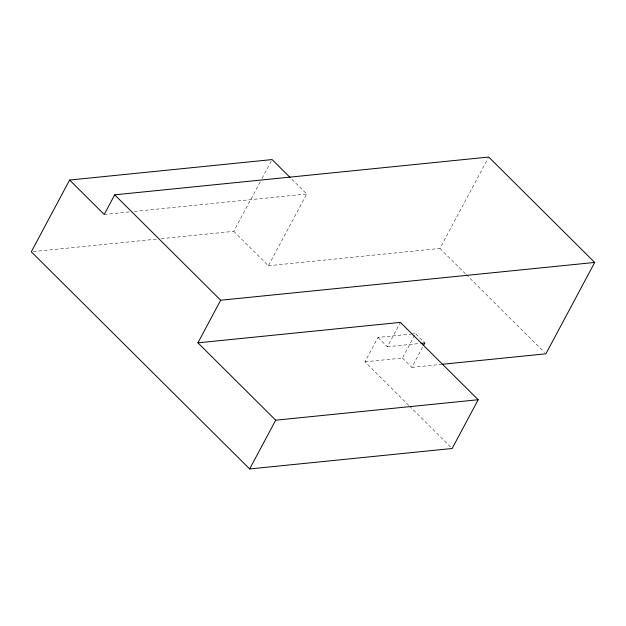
<?xml version="1.0" encoding="UTF-8"?>
<svg xmlns="http://www.w3.org/2000/svg" width="626" height="626" viewBox="0 0 626 626"><rect width="100%" height="100%" fill="white"/><g stroke="black" fill="none" stroke-linecap="round" stroke-linejoin="round"><path stroke-width="0.47" stroke-dasharray="3.13 2.35" d="M161.117 238.678L233.78 231.338L260.236 181.798M262.059 178.379L271.183 161.297M233.78 231.338L268.382 265.753L306.693 193.997L290.777 178.167M408.778 405.374L364.981 361.812L377.994 337.43L410.664 334.127M377.994 337.43L387.384 346.765L400.397 322.382M268.382 265.753L439.929 248.42L488.257 157.909M364.981 361.812L402.455 358.025L415.468 333.642L424.858 342.978M402.455 358.025L411.838 367.36L423.059 346.342M104.213 214.452L130.372 211.807M134.246 211.416L306.693 193.997M33.241 251.597L156.273 239.171M411.626 334.034L415.468 333.642M387.384 346.765L419.091 343.557M411.838 367.36L440.986 364.418M439.929 248.42L465.556 273.906M466.253 274.595L544.526 352.438M409.467 406.055L451.456 447.817"/><path stroke-width="0.94" d="M290.088 177.479L272.091 159.583L69.611 180.045L31.3 251.801L249.664 468.952L452.144 448.498L478.186 399.732L400.397 322.382L197.918 342.837L220.673 300.23L594.7 262.443L545.911 353.815L441.956 364.316M594.7 262.443L488.718 157.048L114.691 194.835L104.213 214.452L69.611 180.045M249.664 468.952L275.706 420.195L478.186 399.732M423.512 345.497L424.858 342.978L421.016 343.369M114.691 194.835L220.673 300.23M197.918 342.837L275.706 420.195"/></g></svg>
